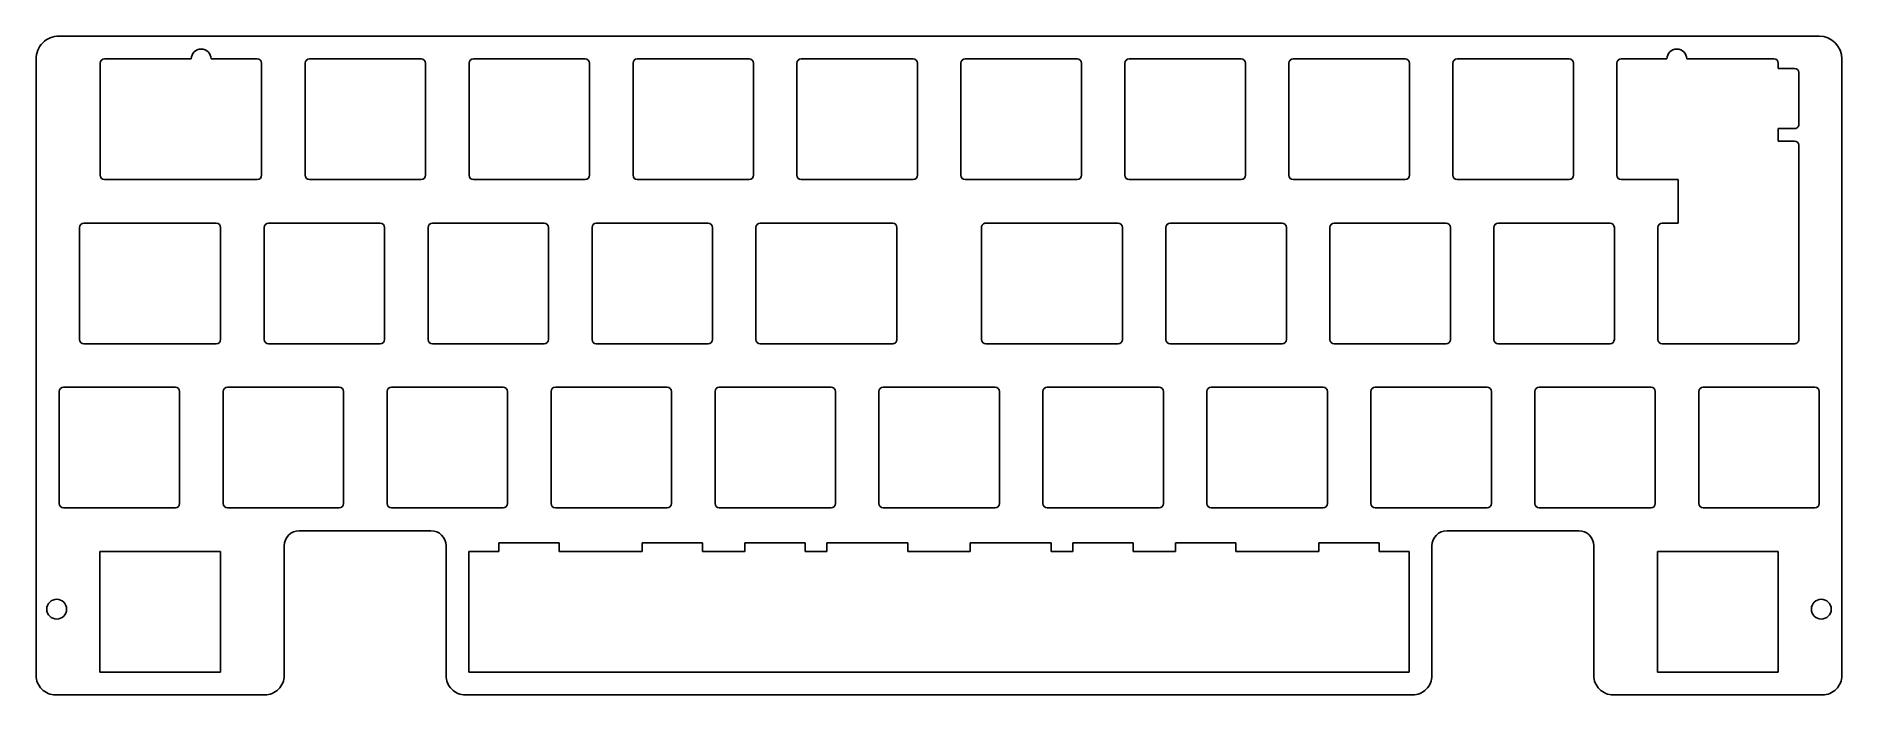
# Model space of a CAD drawing. Extents: x 42 to 252, y -127 to -51.
import ezdxf

# ---------------------------------------------------------------- set-up
doc = ezdxf.new("R2010")
doc.units = 0
doc.layers.add('BLACK', color=7, linetype='CONTINUOUS')

msp = doc.modelspace()

# ---------------------------------------------------------------- linework, layer by layer
at = {"layer": 'BLACK', "linetype": 'CONTINUOUS'}
for p, q in [((249.5745, -50.546265), (45.0745, -50.546265)), ((42.4245, -53.196265), (42.4245, -124.746265)), ((49.862, -53.696265), (49.862, -66.696265)), ((60.4495, -53.196265), (50.362, -53.196265)), ((68.1245, -53.196265), (62.7495, -53.196265)), ((68.6245, -66.696265), (68.6245, -53.696265)), ((73.6745, -53.696265), (73.6745, -66.696265)), ((87.1745, -53.196265), (74.1745, -53.196265)), ((87.6745, -66.696265), (87.6745, -53.696265)), ((92.7245, -53.696265), (92.7245, -66.696265)), ((106.2245, -53.196265), (93.2245, -53.196265)), ((106.7245, -66.696265), (106.7245, -53.696265)), ((111.7745, -53.696265), (111.7745, -66.696265)), ((125.2745, -53.196265), (112.2745, -53.196265)), ((125.7745, -66.696265), (125.7745, -53.696265)), ((130.8245, -53.696265), (130.8245, -66.696265)), ((144.3245, -53.196265), (131.3245, -53.196265)), ((144.8245, -66.696265), (144.8245, -53.696265)), ((149.8745, -53.696265), (149.8745, -66.696265)), ((163.3745, -53.196265), (150.3745, -53.196265)), ((163.8745, -66.696265), (163.8745, -53.696265)), ((168.9245, -53.696265), (168.9245, -66.696265)), ((182.4245, -53.196265), (169.4245, -53.196265)), ((182.9245, -66.696265), (182.9245, -53.696265)), ((187.9745, -53.696265), (187.9745, -66.696265)), ((201.4745, -53.196265), (188.4745, -53.196265)), ((201.9745, -66.696265), (201.9745, -53.696265)), ((207.0245, -53.696265), (207.0245, -66.696265)), ((220.5245, -53.196265), (207.5245, -53.196265)), ((221.0245, -66.696265), (221.0245, -53.696265)), ((226.0745, -53.696265), (226.0745, -66.696265)), ((231.8995, -53.1963), (226.5745, -53.196265)), ((244.337, -53.196265), (234.1995, -53.1963)), ((244.837, -54.283265), (244.837, -53.696265)), ((246.7182, -54.283265), (244.837, -54.283265)), ((252.2245, -124.746265), (252.2245, -53.196265)), ((247.21825, -60.783265), (247.21825, -54.776294)), ((244.837, -61.283265), (246.71825, -61.283265)), ((244.837, -62.721265), (244.837, -61.283265)), ((246.7182, -62.721265), (244.837, -62.721265)), ((247.21825, -72.746265), (247.21825, -63.214294)), ((50.362, -67.196265), (55.1245, -67.196265)), ((55.1245, -67.196265), (63.362, -67.196265)), ((63.362, -67.196265), (68.1245, -67.196265)), ((74.1745, -67.196265), (87.1745, -67.196265)), ((93.2245, -67.196265), (106.2245, -67.196265)), ((112.2745, -67.196265), (125.2745, -67.196265)), ((131.3245, -67.196265), (144.3245, -67.196265)), ((150.3745, -67.196265), (163.3745, -67.196265)), ((169.4245, -67.196265), (182.4245, -67.196265)), ((188.4745, -67.196265), (201.4745, -67.196265)), ((207.5245, -67.196265), (220.5245, -67.196265)), ((226.5745, -67.196265), (231.337, -67.196265)), ((231.337, -67.196265), (233.21825, -67.196265)), ((233.21825, -67.196265), (233.21825, -72.246265)), ((47.48075, -72.746265), (47.48075, -85.746265)), ((50.362, -72.246265), (47.98075, -72.246265)), ((60.98075, -72.246265), (50.362, -72.246265)), ((63.362, -72.246265), (60.98075, -72.246265)), ((63.862, -85.746265), (63.862, -72.746265)), ((68.912, -72.746265), (68.912, -85.746265)), ((82.412, -72.246265), (69.412, -72.246265)), ((82.912, -85.746265), (82.912, -72.746265)), ((87.962, -72.746265), (87.962, -85.746265)), ((101.462, -72.246265), (88.462, -72.246265)), ((101.962, -85.746265), (101.962, -72.746265)), ((107.012, -72.746265), (107.012, -85.746265)), ((120.512, -72.246265), (107.512, -72.246265)), ((121.012, -85.746265), (121.012, -72.746265)), ((126.062, -72.746265), (126.062, -85.746265)), ((128.94325, -72.246265), (126.562, -72.246265)), ((139.562, -72.246265), (128.94325, -72.246265)), ((141.9432, -72.246265), (139.562, -72.246265)), ((142.44325, -85.746265), (142.44325, -72.739294)), ((152.25575, -72.746265), (152.25575, -85.753165)), ((155.137, -72.246265), (152.75575, -72.246265)), ((165.75575, -72.246265), (155.137, -72.246265)), ((168.137, -72.246265), (165.75575, -72.246265)), ((168.637, -85.746265), (168.637, -72.746265)), ((173.687, -72.746265), (173.687, -85.746265)), ((187.187, -72.246265), (174.187, -72.246265)), ((187.687, -85.746265), (187.687, -72.746265)), ((192.737, -72.746265), (192.737, -85.746265)), ((206.237, -72.246265), (193.237, -72.246265)), ((206.737, -85.746265), (206.737, -72.746265)), ((211.787, -72.746265), (211.787, -85.746265)), ((225.287, -72.246265), (212.287, -72.246265)), ((225.787, -85.746265), (225.787, -72.746265)), ((230.837, -72.746265), (230.837, -85.746265)), ((233.21825, -72.246265), (231.337, -72.246265)), ((247.21825, -76.221265), (247.21825, -72.746265)), ((247.21825, -78.659265), (247.21825, -76.221265)), ((247.21825, -84.659265), (247.21825, -78.659265)), ((247.21825, -85.746265), (247.21825, -84.659265)), ((47.98075, -86.246265), (50.362, -86.246265)), ((50.362, -86.246265), (60.98075, -86.246265)), ((60.98075, -86.246265), (63.362, -86.246265)), ((69.412, -86.246265), (82.412, -86.246265)), ((88.462, -86.246265), (101.462, -86.246265)), ((107.512, -86.246265), (120.512, -86.246265)), ((126.562, -86.246265), (128.94325, -86.246265)), ((128.94325, -86.246265), (139.562, -86.246265)), ((139.562, -86.246265), (141.94325, -86.246265)), ((152.7559, -86.246265), (155.137, -86.246265)), ((155.137, -86.246265), (165.75575, -86.246265)), ((165.75575, -86.246265), (168.137, -86.246265)), ((174.187, -86.246265), (187.187, -86.246265)), ((193.237, -86.246265), (206.237, -86.246265)), ((212.287, -86.246265), (225.287, -86.246265)), ((231.337, -86.246265), (233.71825, -86.246265)), ((233.71825, -86.246265), (244.337, -86.246265)), ((244.337, -86.246265), (246.71825, -86.246265)), ((45.0995, -91.796265), (45.0995, -104.796265)), ((58.5995, -91.296265), (45.5995, -91.296265)), ((59.0995, -104.796265), (59.0995, -91.796265)), ((64.1495, -91.796265), (64.1495, -104.796265)), ((77.6495, -91.296265), (64.6495, -91.296265)), ((78.1495, -104.796265), (78.1495, -91.796265)), ((83.1995, -91.796265), (83.1995, -104.796265)), ((96.6995, -91.296265), (83.6995, -91.296265)), ((97.1995, -104.796265), (97.1995, -91.796265)), ((102.2495, -91.796265), (102.2495, -104.796265)), ((115.7495, -91.296265), (102.7495, -91.296265)), ((116.2495, -104.796265), (116.2495, -91.796265)), ((121.2995, -91.796265), (121.2995, -104.796265)), ((134.7995, -91.296265), (121.7995, -91.296265)), ((135.2995, -104.796265), (135.2995, -91.796265)), ((140.3495, -91.796265), (140.3495, -104.796265)), ((153.8495, -91.296265), (140.8495, -91.296265)), ((154.3495, -104.796265), (154.3495, -91.796265)), ((159.3995, -91.796265), (159.3995, -104.796265)), ((172.8995, -91.296265), (159.8995, -91.296265)), ((173.3995, -104.796265), (173.3995, -91.796265)), ((178.4495, -91.796265), (178.4495, -104.796265)), ((191.9495, -91.296265), (178.9495, -91.296265)), ((192.4495, -104.796265), (192.4495, -91.796265)), ((197.4995, -91.796265), (197.4995, -104.796265)), ((210.9995, -91.296265), (197.9995, -91.296265)), ((211.4995, -104.796265), (211.4995, -91.796265)), ((216.5495, -91.796265), (216.5495, -104.796265)), ((230.0495, -91.296265), (217.0495, -91.296265)), ((230.5495, -104.796265), (230.5495, -91.796265)), ((235.5995, -91.796265), (235.5995, -104.796265)), ((249.0995, -91.296265), (236.0995, -91.296265)), ((249.5995, -104.796265), (249.5995, -91.796265)), ((45.5995, -105.296265), (58.5995, -105.296265)), ((64.6495, -105.296265), (77.6495, -105.296265)), ((83.6995, -105.296265), (96.6995, -105.296265)), ((102.7495, -105.296265), (115.7495, -105.296265)), ((121.7995, -105.296265), (134.7995, -105.296265)), ((140.8495, -105.296265), (153.8495, -105.296265)), ((159.8995, -105.296265), (172.8995, -105.296265)), ((178.9495, -105.296265), (191.9495, -105.296265)), ((197.9995, -105.296265), (210.9995, -105.296265)), ((217.0495, -105.296265), (230.0495, -105.296265)), ((236.0995, -105.296265), (249.0995, -105.296265)), ((72.9995, -107.946265), (88.2995, -107.946265)), ((206.3495, -107.946265), (221.6495, -107.946265)), ((49.840076, -110.346265), (49.840076, -124.346265)), ((63.840076, -110.346265), (49.840076, -110.346265)), ((63.840076, -124.346265), (63.840076, -110.346265)), ((71.2495, -124.746265), (71.2495, -109.696265)), ((90.0495, -109.696265), (90.0495, -124.746265)), ((92.702576, -110.346265), (92.702576, -124.346265)), ((96.202576, -110.346265), (92.702576, -110.346265)), ((103.202576, -109.346265), (96.202576, -109.346265)), ((96.202576, -109.346265), (96.202576, -110.346265)), ((103.202576, -110.346265), (103.202576, -109.346265)), ((103.202576, -110.346265), (112.839576, -110.346265)), ((119.839576, -109.346265), (112.839576, -109.346265)), ((112.839576, -109.346265), (112.839576, -110.346265)), ((119.839576, -110.346265), (119.839576, -109.346265)), ((121.277576, -110.346265), (119.839576, -110.346265)), ((124.777576, -110.346265), (121.277576, -110.346265)), ((131.777576, -109.346265), (124.777576, -109.346265)), ((124.777576, -109.346265), (124.777576, -110.346265)), ((131.777576, -110.346265), (131.777576, -109.346265)), ((134.302576, -110.346265), (131.777576, -110.346265)), ((134.302576, -109.346265), (134.302576, -110.346265)), ((136.715576, -109.346265), (134.302576, -109.346265)), ((141.302576, -109.346265), (136.715576, -109.346265)), ((143.715576, -109.346265), (141.302576, -109.346265)), ((143.715576, -110.346265), (143.715576, -109.346265)), ((144.802576, -110.346265), (143.715576, -110.346265)), ((149.852576, -110.346265), (144.802576, -110.346265)), ((150.939576, -110.346265), (149.852576, -110.346265)), ((150.939576, -109.346265), (150.939576, -110.346265)), ((153.352576, -109.346265), (150.939576, -109.346265)), ((157.939576, -109.346265), (153.352576, -109.346265)), ((160.352576, -109.346265), (157.939576, -109.346265)), ((160.352576, -110.346265), (160.352576, -109.346265)), ((162.877576, -110.346265), (160.352576, -110.346265)), ((162.877576, -109.346265), (162.877576, -110.346265)), ((169.877576, -109.346265), (162.877576, -109.346265)), ((169.877576, -110.346265), (169.877576, -109.346265)), ((173.377576, -110.346265), (169.877576, -110.346265)), ((174.815576, -110.346265), (173.377576, -110.346265)), ((181.815576, -109.346265), (174.815576, -109.346265)), ((174.815576, -109.346265), (174.815576, -110.346265)), ((181.815576, -110.346265), (181.815576, -109.346265)), ((188.940076, -110.346265), (181.815576, -110.346265)), ((191.465076, -110.346265), (188.940076, -110.346265)), ((198.465076, -109.346265), (191.465076, -109.346265)), ((191.465076, -109.346265), (191.465076, -110.346265)), ((198.465076, -110.346265), (198.465076, -109.346265)), ((201.965076, -110.346265), (198.465076, -110.346265)), ((201.965076, -124.346265), (201.965076, -110.346265)), ((204.5995, -124.746265), (204.5995, -109.696265)), ((223.3995, -109.696265), (223.3995, -124.746265)), ((244.815076, -110.346265), (230.815076, -110.346265)), ((230.815076, -110.346265), (230.815076, -124.346265)), ((244.815076, -124.346265), (244.815076, -110.346265)), ((49.840076, -124.346265), (63.840076, -124.346265)), ((92.702576, -124.346265), (201.965076, -124.346265)), ((230.815076, -124.346265), (244.815076, -124.346265)), ((44.6745, -126.996265), (68.9995, -126.996265)), ((92.2995, -126.996265), (202.3495, -126.996265)), ((225.6495, -126.996265), (249.9745, -126.996265))]:
    msp.add_line(p, q, dxfattribs=at)
at = {"layer": 'BLACK'}
for centre in [(44.8155, -117.055265), (249.833875, -117.055265)]:
    msp.add_circle(centre, 1.15, dxfattribs=at)
for centre, radius, start, end in [((45.0745, -53.19626), 2.65, -270, -179.99989189), ((61.5995, -53.196265), 1.15, 0, 180), ((233.0495, -53.1963), 1.15, 0, 180), ((249.5745, -53.1963), 2.650035, 0.00075674, 90), ((50.362, -53.696265), 0.5, 90, 180), ((68.1245, -53.696265), 0.5, 0, 90), ((74.1745, -53.696265), 0.5, 90, 180), ((87.1745, -53.696265), 0.5, 0, 90), ((93.2245, -53.696265), 0.5, 90, 180), ((106.2245, -53.696265), 0.5, 0, 90), ((112.2745, -53.696265), 0.5, 90, 180), ((125.2745, -53.696265), 0.5, 0, 90), ((131.3245, -53.696265), 0.5, 90, 180), ((144.3245, -53.696265), 0.5, 0, 90), ((150.3745, -53.696265), 0.5, 90, 180), ((163.3745, -53.696265), 0.5, 0, 90), ((169.4245, -53.696265), 0.5, 90, 180), ((182.4245, -53.696265), 0.5, 0, 90), ((188.4745, -53.696265), 0.5, 90, 180), ((201.4745, -53.696265), 0.5, 0, 90), ((207.5245, -53.696265), 0.5, 90, 180), ((220.5245, -53.696265), 0.5, 0, 90), ((226.5745, -53.696265), 0.5, 90, 180), ((244.337, -53.696265), 0.5, 0, 90), ((246.7181, -54.783465), 0.5002, 0.82143334, 89.98854543), ((246.7183, -60.783265), 0.49995, -90.00572958, 0), ((246.7181, -63.221465), 0.5002, 0.82143334, 89.98854543), ((50.362, -66.696265), 0.5, -180, -90), ((68.1245, -66.696265), 0.5, -90, 0), ((74.1745, -66.696265), 0.5, -180, -90), ((87.1745, -66.696265), 0.5, -90, 0), ((93.2245, -66.696265), 0.5, -180, -90), ((106.2245, -66.696265), 0.5, -90, 0), ((112.2745, -66.696265), 0.5, -180, -90), ((125.2745, -66.696265), 0.5, -90, 0), ((131.3245, -66.696265), 0.5, -180, -90), ((144.3245, -66.696265), 0.5, -90, 0), ((150.3745, -66.696265), 0.5, -180, -90), ((163.3745, -66.696265), 0.5, -90, 0), ((169.4245, -66.696265), 0.5, -180, -90), ((182.4245, -66.696265), 0.5, -90, 0), ((188.4745, -66.696265), 0.5, -180, -90), ((201.4745, -66.696265), 0.5, -90, 0), ((207.5245, -66.696265), 0.5, -180, -90), ((220.5245, -66.696265), 0.5, -90, 0), ((226.5745, -66.696265), 0.5, -180, -90), ((47.98075, -72.746265), 0.5, 90, 180), ((63.362, -72.746265), 0.5, 0, 90), ((69.412, -72.746265), 0.5, 90, 180), ((82.412, -72.746265), 0.5, 0, 90), ((88.462, -72.746265), 0.5, 90, 180), ((101.462, -72.746265), 0.5, 0, 90), ((107.512, -72.746265), 0.5, 90, 180), ((120.512, -72.746265), 0.5, 0, 90), ((126.562, -72.746265), 0.5, 90, 180), ((141.9431, -72.746465), 0.5002, 0.82143334, 89.98854543), ((152.7557, -72.746265), 0.49995, 89.99427042, 180), ((168.137, -72.746265), 0.5, 0, 90), ((174.187, -72.746265), 0.5, 90, 180), ((187.187, -72.746265), 0.5, 0, 90), ((193.237, -72.746265), 0.5, 90, 180), ((206.237, -72.746265), 0.5, 0, 90), ((212.287, -72.746265), 0.5, 90, 180), ((225.287, -72.746265), 0.5, 0, 90), ((231.337, -72.746265), 0.5, 90, 180), ((47.98075, -85.746265), 0.5, -180, -90), ((63.362, -85.746265), 0.5, -90, 0), ((69.412, -85.746265), 0.5, -180, -90), ((82.412, -85.746265), 0.5, -90, 0), ((88.462, -85.746265), 0.5, -180, -90), ((101.462, -85.746265), 0.5, -90, 0), ((107.512, -85.746265), 0.5, -180, -90), ((120.512, -85.746265), 0.5, -90, 0), ((126.562, -85.746265), 0.5, -180, -90), ((141.9433, -85.746265), 0.49995, -90.00572958, 0), ((152.7559, -85.746065), 0.5002, -179.18669857, -90), ((168.137, -85.746265), 0.5, -90, 0), ((174.187, -85.746265), 0.5, -180, -90), ((187.187, -85.746265), 0.5, -90, 0), ((193.237, -85.746265), 0.5, -180, -90), ((206.237, -85.746265), 0.5, -90, 0), ((212.287, -85.746265), 0.5, -180, -90), ((225.287, -85.746265), 0.5, -90, 0), ((231.337, -85.746265), 0.5, -180, -90), ((246.7183, -85.746265), 0.49995, -90.00572958, 0), ((45.5995, -91.796265), 0.5, 90, 180), ((58.5995, -91.796265), 0.5, 0, 90), ((64.6495, -91.796265), 0.5, 90, 180), ((77.6495, -91.796265), 0.5, 0, 90), ((83.6995, -91.796265), 0.5, 90, 180), ((96.6995, -91.796265), 0.5, 0, 90), ((102.7495, -91.796265), 0.5, 90, 180), ((115.7495, -91.796265), 0.5, 0, 90), ((121.7995, -91.796265), 0.5, 90, 180), ((134.7995, -91.796265), 0.5, 0, 90), ((140.8495, -91.796265), 0.5, 90, 180), ((153.8495, -91.796265), 0.5, 0, 90), ((159.8995, -91.796265), 0.5, 90, 180), ((172.8995, -91.796265), 0.5, 0, 90), ((178.9495, -91.796265), 0.5, 90, 180), ((191.9495, -91.796265), 0.5, 0, 90), ((197.9995, -91.796265), 0.5, 90, 180), ((210.9995, -91.796265), 0.5, 0, 90), ((217.0495, -91.796265), 0.5, 90, 180), ((230.0495, -91.796265), 0.5, 0, 90), ((236.0995, -91.796265), 0.5, 90, 180), ((249.0995, -91.796265), 0.5, 0, 90), ((45.5995, -104.796265), 0.5, -180, -90), ((58.5995, -104.796265), 0.5, -90, 0), ((64.6495, -104.796265), 0.5, -180, -90), ((77.6495, -104.796265), 0.5, -90, 0), ((83.6995, -104.796265), 0.5, -180, -90), ((96.6995, -104.796265), 0.5, -90, 0), ((102.7495, -104.796265), 0.5, -180, -90), ((115.7495, -104.796265), 0.5, -90, 0), ((121.7995, -104.796265), 0.5, -180, -90), ((134.7995, -104.796265), 0.5, -90, 0), ((140.8495, -104.796265), 0.5, -180, -90), ((153.8495, -104.796265), 0.5, -90, 0), ((159.8995, -104.796265), 0.5, -180, -90), ((172.8995, -104.796265), 0.5, -90, 0), ((178.9495, -104.796265), 0.5, -180, -90), ((191.9495, -104.796265), 0.5, -90, 0), ((197.9995, -104.796265), 0.5, -180, -90), ((210.9995, -104.796265), 0.5, -90, 0), ((217.0495, -104.796265), 0.5, -180, -90), ((230.0495, -104.796265), 0.5, -90, 0), ((236.0995, -104.796265), 0.5, -180, -90), ((249.0995, -104.796265), 0.5, -90, 0), ((72.9995, -109.6963), 1.75, 90, 179.99885408), ((88.2995, -109.6963), 1.750035, 0.00114592, 90), ((206.3495, -109.6963), 1.75, 90, 179.99885408), ((221.6495, -109.6963), 1.750035, 0.00114592, 90), ((44.6745, -124.7463), 2.249965, -180.00089127, -90), ((68.9995, -124.7463), 2.25, -90, 0.00089127), ((92.2995, -124.7463), 2.249965, -180.00089127, -90), ((202.3495, -124.7463), 2.25, -90, 0.00089127), ((225.6495, -124.7463), 2.249965, -180.00089127, -90), ((249.9745, -124.7463), 2.25, -90, 0.00089127)]:
    msp.add_arc(centre, radius, start, end, dxfattribs=at)

doc.saveas('drawing.dxf')
